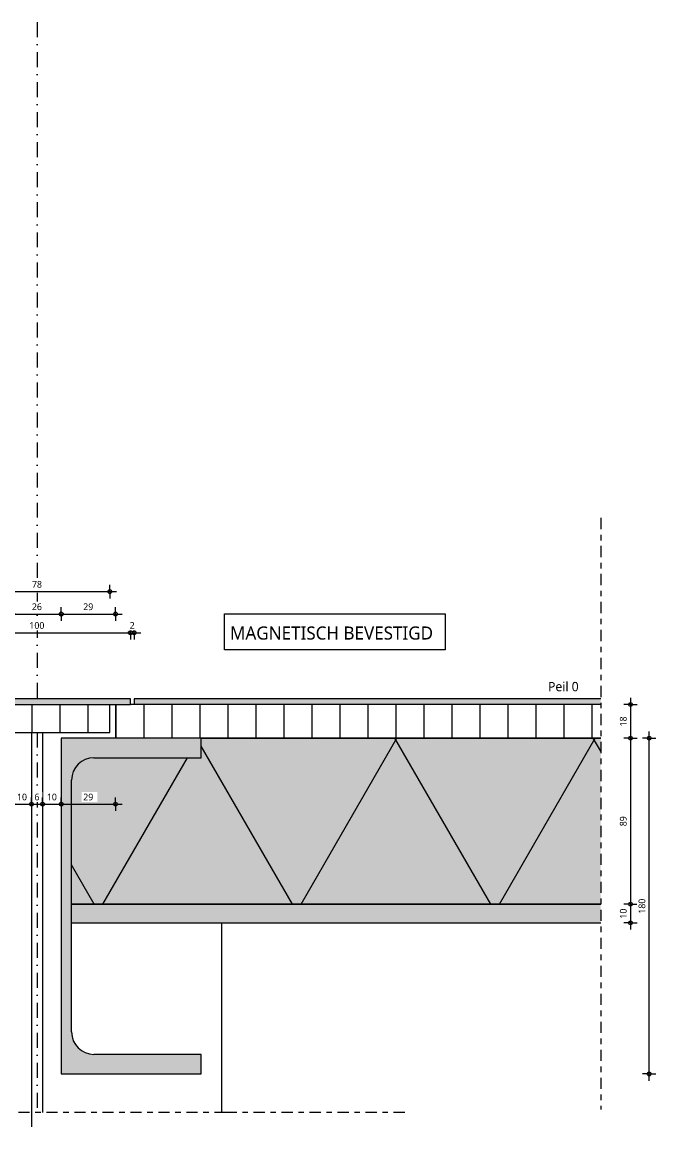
# Model space of a CAD drawing. Header units: millimetres. Extents: x 2457 to 4349, y 3067 to 7524.
# Drawn here: x 3745 to 4084, y 3381 to 3973 of the extents above; entities that cross this region are included whole.
import ezdxf

# ---------------------------------------------------------------- set-up
doc = ezdxf.new("R2010")
doc.units = ezdxf.units.MM
doc.linetypes.add('MV_center', pattern=[15, 6, -3, 3, -3])
doc.linetypes.add('MV_stramien', pattern=[16, 8, -4, 0, -4])
for name, color, linetype, lineweight in [('A-ANNO-DIMS', 211, 'Continuous', 13), ('A-ANNO-DIMS-2', 211, 'Continuous', 13), ('A-DETL', 90, 'Continuous', 13), ('A-DETL-GENF', 92, 'Continuous', 18), ('A-DETL-MEDM', 33, 'Continuous', 25), ('G-ANNO-TEXT', 231, 'Continuous', 13)]:
    doc.layers.add(name, color=color, linetype=linetype, lineweight=lineweight)
doc.styles.add('Segoe UI_1', font='segoeui.ttf', dxfattribs={"height": 3.6})
doc.styles.add('Segoe UI_3', font='segoeui.ttf', dxfattribs={"height": 5})
doc.styles.add('Segoe UI_5', font='segoeui.ttf', dxfattribs={"height": 7})
doc.dimstyles.new('1_8_mm', dxfattribs={"dimscale": 304.8, "dimtxt": 3.77051, "dimasz": 0.006562, "dimexe": 0.011811, "dimexo": 0.0625, "dimgap": 0.003281, "dimtad": 1, "dimdec": 0, "dimzin": 0, "dimdsep": 46, "dimtxsty": 'Segoe UI_1', "dimblk1": 'DOTBLANK', "dimblk2": 'DOTBLANK', "dimsah": 1, "dimcen": 0.09, "dimdle": 0.011811, "dimazin": 0, "dimtfac": 1, "dimtdec": 4, "dimtix": 1, "dimtmove": 0, "dimatfit": 3, "dimfxl": 0.011811, "dimfxlon": 1, "dimtvp": 1, "dimtfill": 1, "dimtolj": 1, "dimtzin": 0, "dimarcsym": 2})
pattern_1 = [(270, (0, 0), (-15, -9e-16), [])]

# ---------------------------------------------------------------- blocks, each defined once
blk = doc.blocks.new('42 isolatie - Type 1-V9-Details Strandbaak Strandhuis 2_0')
at = {"layer": 'A-DETL-GENF'}
blk.add_hatch(color=256, dxfattribs=at).paths.add_polyline_path([(4.28, 0.8), (287.78, 0.8), (287.78, 89.8), (73.78, 89.8), (73.78, 79.3), (16.28, 79.3), (14.7, 79.19), (13.17, 78.89), (11.69, 78.39), (10.28, 77.69), (8.97, 76.82), (7.79, 75.79), (6.76, 74.6), (5.89, 73.3), (5.19, 71.89), (4.69, 70.41), (4.38, 68.88), (4.28, 67.3), (4.28, 25.57)])
at = {"layer": 'A-DETL-GENF', "lineweight": 13}
h = blk.add_hatch(dxfattribs=at)
h.set_pattern_fill('FP_13', color=256, style=0, pattern_type=2)
h.set_pattern_definition([(60, (-357.56, 184.11), (-79.674, 46), []), (120, (-357.56, 184.11), (-79.674, -46), [])])
h.paths.add_polyline_path([(4.28, 0.8), (287.78, 0.8), (287.78, 89.8), (73.78, 89.8), (73.78, 79.3), (16.28, 79.3), (14.7, 79.19), (13.17, 78.89), (11.69, 78.39), (10.28, 77.69), (8.97, 76.82), (7.79, 75.79), (6.76, 74.6), (5.89, 73.3), (5.19, 71.89), (4.69, 70.41), (4.38, 68.88), (4.28, 67.3), (4.28, 25.57)])
at = {"layer": 'A-DETL-GENF'}
for p, q in [((287.78, 89.8), (73.78, 89.8)), ((4.28, 0.8), (287.78, 0.8))]:
    blk.add_line(p, q, dxfattribs=at)
blk = doc.blocks.new('00 plaatmateriaal1 - d_18 mm-V26-Details Strandbaak Strandhuis 2_0')
at = {"layer": 'A-DETL-GENF', "lineweight": 13}
h = blk.add_hatch(dxfattribs=at)
h.set_pattern_fill('FP_1', color=256, style=0, pattern_type=2)
h.set_pattern_definition(pattern_1)
h.paths.add_polyline_path([(281, 18), (21, 18), (21, 0), (281, 0)])
at = {"layer": 'A-DETL-MEDM', "lineweight": 18}
for p, q in [((235, 18), (21, 18)), ((281, 0), (281, 18)), ((21, 0), (273, 0))]:
    blk.add_line(p, q, dxfattribs=at)
blk = doc.blocks.new('NLRS_00_DI_maskeer - Type 1-V22-Details Strandbaak Strandhuis 2_0')
at = {"layer": 'A-DETL-GENF', "linetype": 'MV_center'}
blk.add_line((217, 0), (-100, 0), dxfattribs=at)
blk = doc.blocks.new('NLRS_00_DI_maskeer - Type 1-V27-Details Strandbaak Strandhuis 2_0')
at = {"layer": 'A-DETL-GENF', "linetype": 'MV_center'}
blk.add_line((-100, 0), (-4, 0), dxfattribs=at)
blk = doc.blocks.new('NLRS_00_DI_maskeer - Type 1-V28-Details Strandbaak Strandhuis 2_0')
at = {"layer": 'A-DETL-GENF', "linetype": 'MV_center'}
blk.add_line((198, 0), (-100, 0), dxfattribs=at)
blk = doc.blocks.new('00 plaatmateriaal1 - d_15 mm-3252277-Details Strandbaak Strandhuis 2_0')
at = {"layer": 'A-DETL-GENF', "lineweight": 13}
h = blk.add_hatch(dxfattribs=at)
h.set_pattern_fill('FP_1', color=256, style=0, pattern_type=2)
h.set_pattern_definition(pattern_1)
h.paths.add_polyline_path([(5.59, 15), (0, 15), (0, 0), (78.04, 0), (78.04, 15)])
at = {"layer": 'A-DETL-MEDM', "lineweight": 18}
for p, q in [((78.04, 15), (0, 15)), ((0, 15), (0, 0)), ((78.04, 0), (78.04, 15))]:
    blk.add_line(p, q, dxfattribs=at)
blk = doc.blocks.new('DIMBLOCK212-Details Strandbaak Strandhuis 2_0')
at = {"layer": 'A-ANNO-DIMS-2'}
for p, q in [((4070.58, 3607.14), (4066.98, 3607.14)), ((4070.58, 3610.74), (4070.58, 3589.14)), ((4070.58, 3607.14), (4074.18, 3607.14)), ((4070.58, 3589.14), (4066.98, 3589.14)), ((4070.58, 3589.14), (4074.18, 3589.14))]:
    blk.add_line(p, q, dxfattribs=at)
for centre in [(4070.58, 3607.14), (4070.58, 3589.14)]:
    blk.add_circle(centre, 1, dxfattribs=at)
at = {"layer": 'A-ANNO-DIMS-2', "color": 0, "insert": (4064.89, 3595.4), "char_height": 3.6, "width": 6.5813, "attachment_point": 1, "rotation": 90, "line_spacing_factor": 1.142579, "style": 'Segoe UI_1', "bg_fill": 3, "box_fill_scale": 1.25, "bg_fill_color": 9, "bg_fill_true_color": 13158600, "bg_fill_transparency": 0}
blk.add_mtext('18', dxfattribs=at)
blk = doc.blocks.new('_DotBlank')
at = {"color": 0, "linetype": 'ByBlock', "lineweight": -2}
blk.add_line((-0.5, 0), (-1, 0), dxfattribs=at)
blk.add_circle((0, 0), 0.5, dxfattribs=at)
blk = doc.blocks.new('DIMBLOCK213-Details Strandbaak Strandhuis 2_0')
at = {"layer": 'A-ANNO-DIMS-2'}
for p, q in [((4070.58, 3589.14), (4066.98, 3589.14)), ((4070.58, 3589.14), (4070.58, 3500.14)), ((4070.58, 3589.14), (4074.18, 3589.14)), ((4070.58, 3500.14), (4066.98, 3500.14)), ((4070.58, 3500.14), (4074.18, 3500.14))]:
    blk.add_line(p, q, dxfattribs=at)
for centre in [(4070.58, 3589.14), (4070.58, 3500.14)]:
    blk.add_circle(centre, 1, dxfattribs=at)
at = {"layer": 'A-ANNO-DIMS-2', "color": 0, "insert": (4064.89, 3541.9), "char_height": 3.6, "width": 6.5813, "attachment_point": 1, "rotation": 90, "line_spacing_factor": 1.142579, "style": 'Segoe UI_1', "bg_fill": 3, "box_fill_scale": 1.25, "bg_fill_color": 9, "bg_fill_true_color": 13158600, "bg_fill_transparency": 0}
blk.add_mtext('89', dxfattribs=at)
blk = doc.blocks.new('DIMBLOCK214-Details Strandbaak Strandhuis 2_0')
at = {"layer": 'A-ANNO-DIMS-2'}
for p, q in [((4070.58, 3500.14), (4066.98, 3500.14)), ((4070.58, 3500.14), (4070.58, 3486.54)), ((4070.58, 3500.14), (4074.18, 3500.14)), ((4070.58, 3490.14), (4066.98, 3490.14)), ((4070.58, 3490.14), (4074.18, 3490.14))]:
    blk.add_line(p, q, dxfattribs=at)
for centre in [(4070.58, 3500.14), (4070.58, 3490.14)]:
    blk.add_circle(centre, 1, dxfattribs=at)
at = {"layer": 'A-ANNO-DIMS-2', "color": 0, "insert": (4064.89, 3492.4), "char_height": 3.6, "width": 6.5813, "attachment_point": 1, "rotation": 90, "line_spacing_factor": 1.142579, "style": 'Segoe UI_1', "bg_fill": 3, "box_fill_scale": 1.25, "bg_fill_color": 9, "bg_fill_true_color": 13158600, "bg_fill_transparency": 0}
blk.add_mtext('10', dxfattribs=at)
blk = doc.blocks.new('DIMBLOCK219-Details Strandbaak Strandhuis 2_0')
at = {"layer": 'A-ANNO-DIMS-2'}
for p, q in [((3739.62, 3655.65), (3739.62, 3659.25)), ((3739.62, 3655.65), (3765.62, 3655.65)), ((3739.62, 3655.65), (3739.62, 3652.05)), ((3765.62, 3655.65), (3765.62, 3659.25)), ((3765.62, 3655.65), (3765.62, 3652.05))]:
    blk.add_line(p, q, dxfattribs=at)
for centre in [(3739.62, 3655.65), (3765.62, 3655.65)]:
    blk.add_circle(centre, 1, dxfattribs=at)
at = {"layer": 'A-ANNO-DIMS-2', "color": 0, "insert": (3749.88, 3661.35), "char_height": 3.6, "width": 6.5813, "attachment_point": 1, "line_spacing_factor": 1.142579, "style": 'Segoe UI_1', "bg_fill": 3, "box_fill_scale": 1.25, "bg_fill_color": 9, "bg_fill_true_color": 13158600, "bg_fill_transparency": 0}
blk.add_mtext('26', dxfattribs=at)
blk = doc.blocks.new('DIMBLOCK220-Details Strandbaak Strandhuis 2_0')
at = {"layer": 'A-ANNO-DIMS-2'}
for p, q in [((3765.62, 3655.65), (3765.62, 3659.25)), ((3765.62, 3655.65), (3798.22, 3655.65)), ((3765.62, 3655.65), (3765.62, 3652.05)), ((3794.62, 3655.65), (3794.62, 3659.25)), ((3794.62, 3655.65), (3794.62, 3652.05))]:
    blk.add_line(p, q, dxfattribs=at)
for centre in [(3765.62, 3655.65), (3794.62, 3655.65)]:
    blk.add_circle(centre, 1, dxfattribs=at)
at = {"layer": 'A-ANNO-DIMS-2', "color": 0, "insert": (3777.38, 3661.35), "char_height": 3.6, "width": 6.5813, "attachment_point": 1, "line_spacing_factor": 1.142579, "style": 'Segoe UI_1', "bg_fill": 3, "box_fill_scale": 1.25, "bg_fill_color": 9, "bg_fill_true_color": 13158600, "bg_fill_transparency": 0}
blk.add_mtext('29', dxfattribs=at)
blk = doc.blocks.new('DIMBLOCK222-Details Strandbaak Strandhuis 2_0')
at = {"layer": 'A-ANNO-DIMS-2'}
for p, q in [((3702.62, 3645.65), (3702.62, 3649.25)), ((3802.62, 3645.65), (3802.62, 3649.25)), ((3702.62, 3645.65), (3802.62, 3645.65)), ((3702.62, 3645.65), (3702.62, 3642.05)), ((3802.62, 3645.65), (3802.62, 3642.05))]:
    blk.add_line(p, q, dxfattribs=at)
for centre in [(3702.62, 3645.65), (3802.62, 3645.65)]:
    blk.add_circle(centre, 1, dxfattribs=at)
at = {"layer": 'A-ANNO-DIMS-2', "color": 0, "insert": (3748.51, 3651.35), "char_height": 3.6, "width": 9.8719, "attachment_point": 1, "line_spacing_factor": 1.142579, "style": 'Segoe UI_1', "bg_fill": 3, "box_fill_scale": 1.25, "bg_fill_color": 9, "bg_fill_true_color": 13158600, "bg_fill_transparency": 0}
blk.add_mtext('100', dxfattribs=at)
blk = doc.blocks.new('DIMBLOCK223-Details Strandbaak Strandhuis 2_0')
at = {"layer": 'A-ANNO-DIMS-2'}
for p, q in [((3802.62, 3645.65), (3802.62, 3649.25)), ((3804.62, 3645.65), (3804.62, 3649.25)), ((3802.62, 3645.65), (3808.22, 3645.65)), ((3802.62, 3645.65), (3802.62, 3642.05)), ((3804.62, 3645.65), (3804.62, 3642.05))]:
    blk.add_line(p, q, dxfattribs=at)
for centre in [(3802.62, 3645.65), (3804.62, 3645.65)]:
    blk.add_circle(centre, 1, dxfattribs=at)
at = {"layer": 'A-ANNO-DIMS-2', "color": 0, "insert": (3802.25, 3651.35), "char_height": 3.6, "width": 3.2906, "attachment_point": 1, "line_spacing_factor": 1.142579, "style": 'Segoe UI_1', "bg_fill": 3, "box_fill_scale": 1.25, "bg_fill_color": 9, "bg_fill_true_color": 13158600, "bg_fill_transparency": 0}
blk.add_mtext('2', dxfattribs=at)
blk = doc.blocks.new('DIMBLOCK224-Details Strandbaak Strandhuis 2_0')
at = {"layer": 'A-ANNO-DIMS-2'}
for p, q in [((3710.02, 3667.65), (3795.26, 3667.65)), ((3713.62, 3667.65), (3713.62, 3671.25)), ((3713.62, 3667.65), (3713.62, 3664.05)), ((3791.66, 3667.65), (3791.66, 3671.25)), ((3791.66, 3667.65), (3791.66, 3664.05))]:
    blk.add_line(p, q, dxfattribs=at)
for centre in [(3713.62, 3667.65), (3791.66, 3667.65)]:
    blk.add_circle(centre, 1, dxfattribs=at)
at = {"layer": 'A-ANNO-DIMS-2', "color": 0, "insert": (3749.9, 3673.35), "char_height": 3.6, "width": 6.5813, "attachment_point": 1, "line_spacing_factor": 1.142579, "style": 'Segoe UI_1', "bg_fill": 3, "box_fill_scale": 1.25, "bg_fill_color": 9, "bg_fill_true_color": 13158600, "bg_fill_transparency": 0}
blk.add_mtext('78', dxfattribs=at)
blk = doc.blocks.new('DIMBLOCK226-Details Strandbaak Strandhuis 2_0')
at = {"layer": 'A-ANNO-DIMS-2'}
for p, q in [((3739.62, 3553.69), (3739.62, 3557.29)), ((3739.62, 3553.69), (3749.62, 3553.69)), ((3739.62, 3553.69), (3739.62, 3550.09)), ((3749.62, 3553.69), (3749.62, 3557.29)), ((3749.62, 3553.69), (3749.62, 3550.09))]:
    blk.add_line(p, q, dxfattribs=at)
for centre in [(3739.62, 3553.69), (3749.62, 3553.69)]:
    blk.add_circle(centre, 1, dxfattribs=at)
at = {"layer": 'A-ANNO-DIMS-2', "color": 0, "insert": (3741.88, 3559.39), "char_height": 3.6, "width": 6.5813, "attachment_point": 1, "line_spacing_factor": 1.142579, "style": 'Segoe UI_1', "bg_fill": 3, "box_fill_scale": 1.25, "bg_fill_color": 9, "bg_fill_true_color": 13158600, "bg_fill_transparency": 0}
blk.add_mtext('10', dxfattribs=at)
blk = doc.blocks.new('DIMBLOCK227-Details Strandbaak Strandhuis 2_0')
at = {"layer": 'A-ANNO-DIMS-2'}
for p, q in [((3749.62, 3553.69), (3749.62, 3557.29)), ((3749.62, 3553.69), (3755.62, 3553.69)), ((3749.62, 3553.69), (3749.62, 3550.09)), ((3755.62, 3553.69), (3755.62, 3557.29)), ((3755.62, 3553.69), (3755.62, 3550.09))]:
    blk.add_line(p, q, dxfattribs=at)
for centre in [(3749.62, 3553.69), (3755.62, 3553.69)]:
    blk.add_circle(centre, 1, dxfattribs=at)
at = {"layer": 'A-ANNO-DIMS-2', "color": 0, "insert": (3751.25, 3559.39), "char_height": 3.6, "width": 3.2906, "attachment_point": 1, "line_spacing_factor": 1.142579, "style": 'Segoe UI_1', "bg_fill": 3, "box_fill_scale": 1.25, "bg_fill_color": 9, "bg_fill_true_color": 13158600, "bg_fill_transparency": 0}
blk.add_mtext('6', dxfattribs=at)
blk = doc.blocks.new('DIMBLOCK228-Details Strandbaak Strandhuis 2_0')
at = {"layer": 'A-ANNO-DIMS-2'}
for p, q in [((3755.62, 3553.69), (3755.62, 3557.29)), ((3755.62, 3553.69), (3765.62, 3553.69)), ((3755.62, 3553.69), (3755.62, 3550.09)), ((3765.62, 3553.69), (3765.62, 3557.29)), ((3765.62, 3553.69), (3765.62, 3550.09))]:
    blk.add_line(p, q, dxfattribs=at)
for centre in [(3755.62, 3553.69), (3765.62, 3553.69)]:
    blk.add_circle(centre, 1, dxfattribs=at)
at = {"layer": 'A-ANNO-DIMS-2', "color": 0, "insert": (3757.88, 3559.39), "char_height": 3.6, "width": 6.5813, "attachment_point": 1, "line_spacing_factor": 1.142579, "style": 'Segoe UI_1', "bg_fill": 3, "box_fill_scale": 1.25, "bg_fill_color": 9, "bg_fill_true_color": 13158600, "bg_fill_transparency": 0}
blk.add_mtext('10', dxfattribs=at)
blk = doc.blocks.new('DIMBLOCK229-Details Strandbaak Strandhuis 2_0')
at = {"layer": 'A-ANNO-DIMS-2'}
for p, q in [((3765.62, 3553.69), (3765.62, 3557.29)), ((3765.62, 3553.69), (3798.22, 3553.69)), ((3765.62, 3553.69), (3765.62, 3550.09)), ((3794.62, 3553.69), (3794.62, 3557.29)), ((3794.62, 3553.69), (3794.62, 3550.09))]:
    blk.add_line(p, q, dxfattribs=at)
for centre in [(3765.62, 3553.69), (3794.62, 3553.69)]:
    blk.add_circle(centre, 1, dxfattribs=at)
at = {"layer": 'A-ANNO-DIMS-2', "color": 0, "insert": (3777.38, 3559.39), "char_height": 3.6, "width": 6.5813, "attachment_point": 1, "line_spacing_factor": 1.142579, "style": 'Segoe UI_1', "bg_fill": 3, "box_fill_scale": 1.25, "bg_fill_color": 9, "bg_fill_true_color": 13158600, "bg_fill_transparency": 0}
blk.add_mtext('29', dxfattribs=at)
blk = doc.blocks.new('DIMBLOCK233-Details Strandbaak Strandhuis 2_0')
at = {"layer": 'A-ANNO-DIMS-2'}
for p, q in [((4080.58, 3589.14), (4076.98, 3589.14)), ((4080.58, 3405.54), (4080.58, 3592.74)), ((4080.58, 3589.14), (4084.18, 3589.14)), ((4080.58, 3409.14), (4076.98, 3409.14)), ((4080.58, 3409.14), (4084.18, 3409.14))]:
    blk.add_line(p, q, dxfattribs=at)
for centre in [(4080.58, 3589.14), (4080.58, 3409.14)]:
    blk.add_circle(centre, 1, dxfattribs=at)
at = {"layer": 'A-ANNO-DIMS-2', "color": 0, "insert": (4074.89, 3495.03), "char_height": 3.6, "width": 9.8719, "attachment_point": 1, "rotation": 90, "line_spacing_factor": 1.142579, "style": 'Segoe UI_1', "bg_fill": 3, "box_fill_scale": 1.25, "bg_fill_color": 9, "bg_fill_true_color": 13158600, "bg_fill_transparency": 0}
blk.add_mtext('180', dxfattribs=at)

msp = doc.modelspace()

# ---------------------------------------------------------------- hatches: boundary and pattern name
at = {"layer": 'A-DETL-GENF'}
for color, points in [(7, [(3802.62, 3607.14), (3802.62, 3610.14), (3702.62, 3610.14), (3702.62, 3607.14), (3786.07, 3607.14)]), (7, [(3804.62, 3607.14), (4054.62, 3607.14), (4054.62, 3610.14), (3804.62, 3610.14)]), (7, [(3765.62, 3409.14), (3840.62, 3409.14), (3840.62, 3419.64), (3783.12, 3419.64), (3781.54, 3419.74), (3780.02, 3420.05), (3778.53, 3420.55), (3777.12, 3421.25), (3775.82, 3422.12), (3774.64, 3423.15), (3773.6, 3424.33), (3772.73, 3425.64), (3772.04, 3427.05), (3771.53, 3428.53), (3771.23, 3430.06), (3771.12, 3431.64), (3771.12, 3566.64), (3771.23, 3568.22), (3771.53, 3569.74), (3772.04, 3571.23), (3772.73, 3572.64), (3773.6, 3573.94), (3774.64, 3575.12), (3775.82, 3576.16), (3777.12, 3577.03), (3778.53, 3577.72), (3780.02, 3578.23), (3781.54, 3578.53), (3783.12, 3578.64), (3840.62, 3578.64), (3840.62, 3589.14), (3765.62, 3589.14), (3765.62, 3516.09)]), (83, [(3771.12, 3490.14), (4054.62, 3490.14), (4054.62, 3500.14), (3771.12, 3500.14)])]:
    msp.add_hatch(color=color, dxfattribs=at).paths.add_polyline_path(points)

# ---------------------------------------------------------------- linework, layer by layer
at = {"layer": 'A-DETL', "linetype": 'MV_stramien', "lineweight": 18}
for p, q in [((3752.62, 3972.91), (3752.62, 3610.14)), ((3752.62, 3592.14), (3752.62, 3388.52))]:
    msp.add_line(p, q, dxfattribs=at)
at = {"layer": 'A-DETL', "lineweight": 18}
for p, q in [((3802.62, 3610.14), (3702.62, 3610.14)), ((3702.62, 3607.14), (3802.62, 3607.14)), ((3802.62, 3607.14), (3802.62, 3610.14)), ((4054.62, 3610.14), (3804.62, 3610.14)), ((3804.62, 3610.14), (3804.62, 3607.14)), ((3765.62, 3589.14), (3765.62, 3409.14)), ((3840.62, 3589.14), (3765.62, 3589.14)), ((3840.62, 3578.64), (3840.62, 3589.14)), ((3783.12, 3578.64), (3840.62, 3578.64)), ((3771.12, 3431.64), (3771.12, 3566.64)), ((4054.62, 3500.14), (3771.12, 3500.14)), ((3771.12, 3490.14), (4054.62, 3490.14)), ((3840.62, 3419.64), (3783.12, 3419.64)), ((3840.62, 3409.14), (3840.62, 3419.64)), ((3765.62, 3409.14), (3840.62, 3409.14))]:
    msp.add_line(p, q, dxfattribs=at)
at = {"layer": 'A-DETL'}
for p, q in [((3749.62, 3592.14), (3749.62, 3380.76)), ((3755.62, 3592.14), (3755.62, 3388.52)), ((3851.62, 3388.52), (3851.62, 3490.14))]:
    msp.add_line(p, q, dxfattribs=at)
at = {"layer": 'A-DETL', "lineweight": 18}
for centre, start, end in [((3783.12, 3566.64), 90, 180), ((3783.12, 3431.64), 180, 270)]:
    msp.add_arc(centre, 12, start, end, dxfattribs=at)
at = {"layer": 'G-ANNO-TEXT', "color": 10, "flags": 128}
msp.add_lwpolyline([(3853, 3655.69), (3971.32, 3655.69), (3971.32, 3636.45), (3853, 3636.45)], close=True, dxfattribs=at)

# ---------------------------------------------------------------- block references
at = {"layer": 'A-DETL-GENF', "linetype": 'MV_center'}
for name, p, rotation in [('NLRS_00_DI_maskeer - Type 1-V22-Details Strandbaak Strandhuis 2_0', (4054.62, 3490.14), 90), ('NLRS_00_DI_maskeer - Type 1-V27-Details Strandbaak Strandhuis 2_0', (3849.62, 3388.52), 180)]:
    msp.add_blockref(name, p, dxfattribs=dict(at, rotation=rotation))
at = {"layer": 'A-DETL-GENF'}
msp.add_blockref('42 isolatie - Type 1-V9-Details Strandbaak Strandhuis 2_0', (3766.85, 3499.34), dxfattribs=at)
at = {"layer": 'A-DETL-GENF', "linetype": 'MV_center'}
msp.add_blockref('NLRS_00_DI_maskeer - Type 1-V28-Details Strandbaak Strandhuis 2_0', (3655.62, 3388.52), dxfattribs=at)
at = {"layer": 'A-DETL-MEDM', "lineweight": 18, "rotation": 180}
for name, p in [('00 plaatmateriaal1 - d_15 mm-3252277-Details Strandbaak Strandhuis 2_0', (3791.66, 3607.14)), ('00 plaatmateriaal1 - d_18 mm-V26-Details Strandbaak Strandhuis 2_0', (4075.62, 3607.14))]:
    msp.add_blockref(name, p, dxfattribs=at)

# ---------------------------------------------------------------- texts
at = {"layer": 'G-ANNO-TEXT', "color": 1, "insert": (3856, 3648.97), "char_height": 7, "width": 135.9662, "attachment_point": 1, "style": 'Segoe UI_5'}
msp.add_mtext('MAGNETISCH BEVESTIGD', dxfattribs=at)
at = {"layer": 'G-ANNO-TEXT', "color": 7, "insert": (4026.41, 3619.27), "char_height": 5, "width": 20.5232, "attachment_point": 1, "style": 'Segoe UI_3'}
msp.add_mtext('Peil 0', dxfattribs=at)

# ---------------------------------------------------------------- dimensions: what is measured, and where the dimension line sits
at = {"layer": 'A-ANNO-DIMS'}
dim = msp.add_linear_dim(base=(4070.58, 3589.14), p1=(4074.18, 3607.14), p2=(4066.98, 3589.14), angle=90, dimstyle='1_8_mm', override={"dimpost": '<>', "dimfxl": 19.386593}, dxfattribs=at)
dim.commit()
dim.dimension.update_dxf_attribs({"geometry": 'DIMBLOCK212-Details Strandbaak Strandhuis 2_0', "text_midpoint": (4067.71, 3598.14)})

# ---------------------------------------------------------------- next in the draw order: dimensions: what is measured, and where the dimension line sits
for base, p1, p2, override, picture, middle in [((3765.62, 3655.65), (3739.62, 3652.05), (3765.62, 3652.05), {"dimpost": '<>', "dimfxl": 26}, 'DIMBLOCK219-Details Strandbaak Strandhuis 2_0', (3752.62, 3658.52)), ((3749.62, 3553.69), (3739.62, 3557.29), (3749.62, 3557.29), {"dimpost": '<>', "dimfxl": 10}, 'DIMBLOCK226-Details Strandbaak Strandhuis 2_0', (3744.62, 3556.57))]:
    dim = msp.add_linear_dim(base=base, p1=p1, p2=p2, dimstyle='1_8_mm', override=override, dxfattribs=at)
    dim.commit()
    dim.dimension.update_dxf_attribs({"geometry": picture, "text_midpoint": middle})
dim = msp.add_linear_dim(base=(4070.58, 3500.14), p1=(4066.98, 3589.14), p2=(4066.98, 3500.14), angle=90, dimstyle='1_8_mm', override={"dimpost": '<>', "dimfxl": 89}, dxfattribs=at)
dim.commit()
dim.dimension.update_dxf_attribs({"geometry": 'DIMBLOCK213-Details Strandbaak Strandhuis 2_0', "text_midpoint": (4067.72, 3544.64)})

# ---------------------------------------------------------------- next in the draw order: dimensions: what is measured, and where the dimension line sits
for base, p1, p2, override, picture, middle in [((3794.62, 3655.65), (3765.62, 3652.05), (3794.62, 3652.05), {"dimpost": '<>', "dimfxl": 29}, 'DIMBLOCK220-Details Strandbaak Strandhuis 2_0', (3780.12, 3658.52)), ((3755.62, 3553.69), (3749.62, 3557.29), (3755.62, 3557.29), {"dimpost": '<>', "dimfxl": 6}, 'DIMBLOCK227-Details Strandbaak Strandhuis 2_0', (3752.62, 3556.56))]:
    dim = msp.add_linear_dim(base=base, p1=p1, p2=p2, dimstyle='1_8_mm', override=override, dxfattribs=at)
    dim.commit()
    dim.dimension.update_dxf_attribs({"geometry": picture, "text_midpoint": middle})
dim = msp.add_linear_dim(base=(4070.58, 3490.14), p1=(4066.98, 3500.14), p2=(4066.98, 3490.14), angle=90, dimstyle='1_8_mm', override={"dimpost": '<>', "dimfxl": 10}, dxfattribs=at)
dim.commit()
dim.dimension.update_dxf_attribs({"geometry": 'DIMBLOCK214-Details Strandbaak Strandhuis 2_0', "text_midpoint": (4067.71, 3495.14)})

# ---------------------------------------------------------------- next in the draw order: dimensions: what is measured, and where the dimension line sits
for base, p1, p2, override, picture, middle in [((3791.66, 3667.65), (3713.62, 3664.05), (3791.66, 3664.05), {"dimpost": '<>', "dimfxl": 78.035299}, 'DIMBLOCK224-Details Strandbaak Strandhuis 2_0', (3752.64, 3670.51)), ((3802.62, 3645.65), (3702.62, 3642.05), (3802.62, 3642.05), {"dimpost": '<>', "dimfxl": 100}, 'DIMBLOCK222-Details Strandbaak Strandhuis 2_0', (3752.62, 3648.53)), ((3765.62, 3553.69), (3755.62, 3557.29), (3765.62, 3557.29), {"dimpost": '<>', "dimfxl": 10}, 'DIMBLOCK228-Details Strandbaak Strandhuis 2_0', (3760.62, 3556.57))]:
    dim = msp.add_linear_dim(base=base, p1=p1, p2=p2, dimstyle='1_8_mm', override=override, dxfattribs=at)
    dim.commit()
    dim.dimension.update_dxf_attribs({"geometry": picture, "text_midpoint": middle})
dim = msp.add_linear_dim(base=(4080.58, 3589.14), p1=(4076.98, 3409.14), p2=(4076.98, 3589.14), angle=90, dimstyle='1_8_mm', override={"dimpost": '<>', "dimfxl": 180}, dxfattribs=at)
dim.commit()
dim.dimension.update_dxf_attribs({"geometry": 'DIMBLOCK233-Details Strandbaak Strandhuis 2_0', "text_midpoint": (4077.71, 3499.14)})

# ---------------------------------------------------------------- next in the draw order: dimensions: what is measured, and where the dimension line sits
for base, p1, p2, override, picture, middle in [((3804.62, 3645.65), (3802.62, 3642.05), (3804.62, 3642.05), {"dimpost": '<>', "dimfxl": 2}, 'DIMBLOCK223-Details Strandbaak Strandhuis 2_0', (3803.62, 3648.48)), ((3794.62, 3553.69), (3765.62, 3557.29), (3794.62, 3557.29), {"dimpost": '<>', "dimfxl": 29}, 'DIMBLOCK229-Details Strandbaak Strandhuis 2_0', (3780.12, 3556.56))]:
    dim = msp.add_linear_dim(base=base, p1=p1, p2=p2, dimstyle='1_8_mm', override=override, dxfattribs=at)
    dim.commit()
    dim.dimension.update_dxf_attribs({"geometry": picture, "text_midpoint": middle})

doc.saveas('drawing.dxf')
